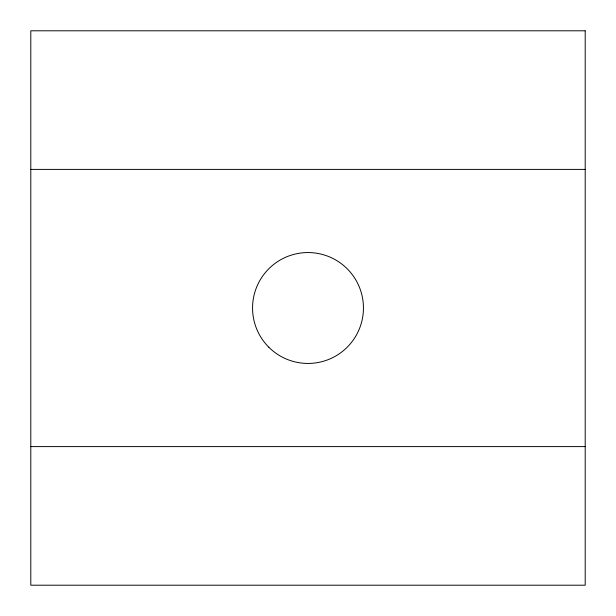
<?xml version="1.0" encoding="UTF-8"?>
<svg xmlns="http://www.w3.org/2000/svg" width="616" height="616" viewBox="0 0 616 616"><rect width="100%" height="100%" fill="white"/><g stroke="black" fill="none" stroke-linecap="round" stroke-linejoin="round"><path stroke-width="0.92" d="M30.8 169.4L585.2 169.4M30.8 446.6L585.2 446.6M585.2 30.8L30.8 30.8L30.8 585.2L585.2 585.2L585.2 30.8M268.799 347.201A55.44 55.44 0 0 0 361.554 322.345A55.44 55.44 0 0 0 293.655 254.446A55.44 55.44 0 0 0 268.799 347.201"/></g></svg>
